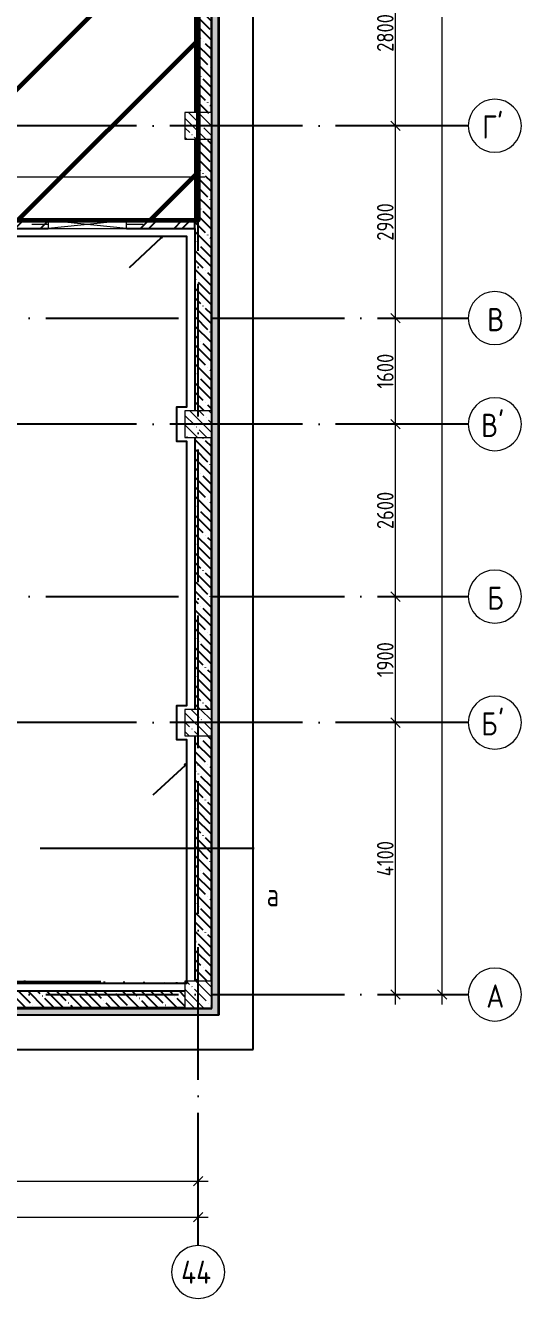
# Model space of a CAD drawing. Header units: millimetres. Extents: x -68946 to 288321, y -402657 to 324925.
# Drawn here: x 162902 to 170394, y 112638 to 131835 of the extents above; entities that cross this region are included whole.
import ezdxf

# ---------------------------------------------------------------- set-up
doc = ezdxf.new("R2010")
doc.units = ezdxf.units.MM
doc.linetypes.add('ADSK_Линия сетки', pattern=[2500, 2000, -250, 0, -250])
doc.layers.get('Defpoints').update_dxf_attribs({"color": 250})
for name, color, linetype, lineweight in [('3.4) ПТ-5         4 вып', 150, 'Continuous', 60), ('A-ANNO-DIMS', 250, 'Continuous', 9), ('A-AREA-BNDY', 7, 'Continuous', 5), ('A-DETL-1', 250, 'Continuous', 53), ('A-DETL-GENF', 250, 'Continuous', 9), ('A-DETL-GENF-1', 250, 'Continuous', 5), ('A-GENM-1', 250, 'Continuous', 5), ('A-GENM-2', 250, 'Continuous', 5), ('A-WALL', 250, 'Continuous', 9), ('A-WALL-1', 250, 'Continuous', 50), ('A-WALL-2', 250, 'Continuous', 5), ('A-WALL-3', 250, 'Continuous', 13), ('G-ANNO-SYMB-3', 250, 'Continuous', 9), ('G-ANNO-TEXT', 250, 'Continuous', 9), ('I-WALL', 7, 'Continuous', 9), ('I-WALL-1', 250, 'Continuous', 5), ('S-COLS-1', 250, 'Continuous', 5), ('S-COLS-2', 250, 'Continuous', 5), ('Оси', 250, 'Continuous', 9), ('Оси-1', 250, 'ADSK_Линия сетки', 9)]:
    doc.layers.add(name, color=color, linetype=linetype, lineweight=lineweight)
doc.layers.add('A-FLOR-PATT-1', color=7, linetype='Continuous', lineweight=5, true_color=0xffffff)
doc.layers.add('A-GLAZ-1', color=7, linetype='Continuous', lineweight=5, true_color=0x7f7f7f)
doc.styles.add('GOST Common', font='', dxfattribs={"width": 0.9, "height": 350})
doc.styles.add('GOST Common_1', font='', dxfattribs={"width": 0.9, "height": 250})
doc.styles.add('А3', font='ГОСТ тип А.ttf')
doc.styles.get('GOST Common').set_extended_font_data('GOST Common')
doc.styles.get('GOST Common_1').set_extended_font_data('GOST Common')
doc.dimstyles.new('ADSK_Основной_2_5_мм', dxfattribs={"dimscale": 304.8, "dimtxt": 0.824897, "dimasz": 0.463911, "dimexe": 0.492126, "dimexo": 0.001615, "dimgap": 0.098425, "dimtad": 1, "dimdec": 0, "dimlfac": 304.8, "dimdsep": 46, "dimtxsty": 'GOST Common_1', "dimblk1": 'OBLIQUE', "dimblk2": 'OBLIQUE', "dimsah": 1, "dimcen": 0.09, "dimdle": 0.492126, "dimazin": 0, "dimtfac": 1, "dimtdec": 4, "dimtix": 1, "dimtmove": 0, "dimatfit": 3, "dimfxl": 1, "dimtvp": 1, "dimtolj": 1, "dimtzin": 0, "dimlwd": 9, "dimlwe": 9, "dimarcsym": 2})
pattern_1 = [(135, (12755.58, 117197.27), (-142.5612, -142.5612), []), (135, (12898.14, 117197.27), (-142.5612, -142.5612), [252.016, -50.403, 3.353, -47.05])]
pattern_2 = [(0, (12755.58, 117197.27), (120.968, 69.841), [80.645, -161.29]), (120, (12755.58, 117197.27), (-120.96808, 69.84086), [80.645, -161.29]), (60, (12755.58, 117197.27), (-8e-05, 139.68186), [0, -161.29, 80.645, 0])]

# ---------------------------------------------------------------- blocks, each defined once
blk = doc.blocks.new('BSC_Колонна _Прямоугольная - 400x400-V18-АР1_Маркировочный план подвала_ Блок 2_ 3')
at = {"layer": 'S-COLS-1'}
h = blk.add_hatch(dxfattribs=at)
h.set_pattern_fill('FP_28', color=256, style=0, pattern_type=2)
h.set_pattern_definition([(135, (-152750, -25), (-142.56192, -142.56192), []), (135, (-152607.44, -25), (-142.56192, -142.56192), [252.016, -50.403, 3.353, -47.05])])
h.paths.add_polyline_path([(200, -200), (200, 200), (-200, 200), (-200, -200)])
at = {"layer": 'S-COLS-2'}
for p, q in [((200, 200), (-200, 200)), ((-200, 200), (-200, -200)), ((200, -200), (200, 200)), ((-200, -200), (200, -200))]:
    blk.add_line(p, q, dxfattribs=at)
blk = doc.blocks.new('BSC_Колонна _Прямоугольная - 400x400-V79-АР1_Маркировочный план подвала_ Блок 2_ 3')
at = {"layer": 'S-COLS-1'}
h = blk.add_hatch(dxfattribs=at)
h.set_pattern_fill('FP_89', color=256, style=0, pattern_type=2)
h.set_pattern_definition([(135, (-152750, -4125), (-142.56192, -142.56192), []), (135, (-152607.44, -4125), (-142.56192, -142.56192), [252.016, -50.403, 3.353, -47.05])])
h.paths.add_polyline_path([(200, -200), (200, 200), (-200, 200), (-200, -200)])
at = {"layer": 'S-COLS-2'}
for p, q in [((200, 200), (-200, 200)), ((-200, 200), (-200, -200)), ((200, -200), (200, 200)), ((-200, -200), (200, -200))]:
    blk.add_line(p, q, dxfattribs=at)
blk = doc.blocks.new('BSC_Колонна _Прямоугольная - 400x400-V80-АР1_Маркировочный план подвала_ Блок 2_ 3')
at = {"layer": 'S-COLS-1'}
h = blk.add_hatch(dxfattribs=at)
h.set_pattern_fill('FP_90', color=256, style=0, pattern_type=2)
h.set_pattern_definition([(135, (-152749.81, -8625), (-142.56192, -142.56192), []), (135, (-152607.25, -8625), (-142.56192, -142.56192), [252.016, -50.403, 3.353, -47.05])])
h.paths.add_polyline_path([(200, -200), (200, 200), (-200, 200), (-200, -200)])
at = {"layer": 'S-COLS-2'}
for p, q in [((200, 200), (-200, 200)), ((-200, 200), (-200, -200)), ((200, -200), (200, 200)), ((-200, -200), (200, -200))]:
    blk.add_line(p, q, dxfattribs=at)
blk = doc.blocks.new('BSC_Колонна _Прямоугольная - 400x400-V83-АР1_Маркировочный план подвала_ Блок 2_ 3')
at = {"layer": 'S-COLS-1'}
h = blk.add_hatch(dxfattribs=at)
h.set_pattern_fill('FP_93', color=256, style=0, pattern_type=2)
h.set_pattern_definition([(135, (-152749.81, -13125), (-142.56192, -142.56192), []), (135, (-152607.25, -13125), (-142.56192, -142.56192), [252.016, -50.403, 3.353, -47.05])])
h.paths.add_polyline_path([(200, -200), (200, 200), (-200, 200), (-200, -200)])
at = {"layer": 'S-COLS-2'}
for p, q in [((200, 200), (-200, 200)), ((-200, 200), (-200, -200)), ((200, -200), (200, 200)), ((-200, -200), (200, -200))]:
    blk.add_line(p, q, dxfattribs=at)
blk = doc.blocks.new('_Wn_-As_OpeningMEP_wall__Rectangular - _Wn_-As_OpeningMEP_wall__Rectangular-41028853-АР1_Маркировочный план подвала_ Блок 2_ 3')
at = {"layer": 'A-DETL-GENF'}
for p, q in [((590, 60), (-590, 60)), ((-590, 60), (-590, -60)), ((590, -60), (590, 60)), ((-590, -60), (590, -60))]:
    blk.add_line(p, q, dxfattribs=at)
at = {"layer": 'A-DETL-GENF-1'}
for p, q in [((590, -60), (-590, 60)), ((590, 60), (-590, -60)), ((-590, 60), (-590, -60)), ((590, -60), (590, 60))]:
    blk.add_line(p, q, dxfattribs=at)
blk = doc.blocks.new('Ом_Перемычка из уголков - A1-1_18-32789011-АР1_Маркировочный план подвала_ Блок 2_ 3')
at = {"layer": 'A-GENM-2'}
for p, q in [((-715, 0), (-465, 0)), ((715, 0), (965, 0))]:
    blk.add_line(p, q, dxfattribs=at)
blk = doc.blocks.new('Ось сетки - Круг_Ø8 мм-39983606-АР1_Маркировочный план подвала_ Блок 2_ 3')
at = {"layer": 'Оси'}
for start, end in [(360, 180), (180, 360)]:
    blk.add_arc((0, 0), 4, start, end, dxfattribs=at)
blk = doc.blocks.new('_Oblique')
at = {"color": 0, "linetype": 'ByBlock', "lineweight": -2}
blk.add_line((-0.5, -0.5), (0.5, 0.5), dxfattribs=at)
blk = doc.blocks.new('*D5692')
at = {"layer": 'A-ANNO-DIMS', "color": 0, "lineweight": 9, "transparency": 16777216}
for p, q in [((158006, 114509), (158006, 114260)), ((165506, 114509), (165506, 114260)), ((157856, 114410), (165656, 114410))]:
    blk.add_line(p, q, dxfattribs=at)
at = {"layer": 'Defpoints', "color": 0, "transparency": 16777216}
for p in [(158006, 114510), (165506, 114510), (165506, 114410)]:
    blk.add_point(p, dxfattribs=at)
at = {"layer": 'A-ANNO-DIMS', "color": 0, "lineweight": 9, "transparency": 16777216, "xscale": 141.4, "yscale": 141.4, "zscale": 141.4, "rotation": 180}
blk.add_blockref('_Oblique', (158006, 114410), dxfattribs=at)
at = {"layer": 'A-ANNO-DIMS', "color": 0, "lineweight": 9, "transparency": 16777216, "xscale": 141.4, "yscale": 141.4, "zscale": 141.4}
blk.add_blockref('_Oblique', (165506, 114410), dxfattribs=at)
at = {"layer": 'A-ANNO-DIMS', "color": 0, "lineweight": 25, "transparency": 16777216, "insert": (161756, 114565), "char_height": 251.4, "width": 756.84, "attachment_point": 5, "style": 'А3'}
blk.add_mtext('\\A1;7500', dxfattribs=at)
blk = doc.blocks.new('*D5602')
at = {"layer": 'A-ANNO-DIMS', "color": 0, "lineweight": 9, "transparency": 16777216}
for p, q in [((169181, 117072), (169181, 176122)), ((169081, 175972), (169331, 175972)), ((169081, 117222), (169331, 117222))]:
    blk.add_line(p, q, dxfattribs=at)
at = {"layer": 'Defpoints', "color": 0, "transparency": 16777216}
for p in [(169081, 175972), (169181, 175972), (169081, 117222)]:
    blk.add_point(p, dxfattribs=at)
at = {"layer": 'A-ANNO-DIMS', "color": 0, "lineweight": 9, "transparency": 16777216, "xscale": 141.4, "yscale": 141.4, "zscale": 141.4}
for p, rotation in [((169181, 175972), 90), ((169181, 117222), 270)]:
    blk.add_blockref('_Oblique', p, dxfattribs=dict(at, rotation=rotation))
at = {"layer": 'A-ANNO-DIMS', "color": 0, "lineweight": 25, "transparency": 16777216, "insert": (169025, 146597), "char_height": 251.4, "width": 946.05, "attachment_point": 5, "rotation": 90, "style": 'А3'}
blk.add_mtext('\\A1;58750', dxfattribs=at)
blk = doc.blocks.new('*D5603')
at = {"layer": 'A-ANNO-DIMS', "color": 0, "lineweight": 9, "transparency": 16777216}
for p, q in [((168381, 121322), (168631, 121322)), ((168481, 117072), (168481, 121472)), ((168381, 117222), (168631, 117222))]:
    blk.add_line(p, q, dxfattribs=at)
at = {"layer": 'Defpoints', "color": 0, "transparency": 16777216}
for p in [(168381, 121322), (168481, 121322), (168381, 117222)]:
    blk.add_point(p, dxfattribs=at)
at = {"layer": 'A-ANNO-DIMS', "color": 0, "lineweight": 9, "transparency": 16777216, "xscale": 141.4, "yscale": 141.4, "zscale": 141.4}
for p, rotation in [((168481, 121322), 90), ((168481, 117222), 270)]:
    blk.add_blockref('_Oblique', p, dxfattribs=dict(at, rotation=rotation))
at = {"layer": 'A-ANNO-DIMS', "color": 0, "lineweight": 25, "transparency": 16777216, "insert": (168325, 119272), "char_height": 251.4, "width": 726.16, "attachment_point": 5, "rotation": 90, "style": 'А3'}
blk.add_mtext('\\A1;4100', dxfattribs=at)
blk = doc.blocks.new('*D5604')
at = {"layer": 'A-ANNO-DIMS', "color": 0, "lineweight": 9, "transparency": 16777216}
for p, q in [((168481, 121172), (168481, 123372)), ((168381, 123222), (168631, 123222)), ((168381, 121322), (168631, 121322))]:
    blk.add_line(p, q, dxfattribs=at)
at = {"layer": 'Defpoints', "color": 0, "transparency": 16777216}
for p in [(168381, 123222), (168481, 123222), (168381, 121322)]:
    blk.add_point(p, dxfattribs=at)
at = {"layer": 'A-ANNO-DIMS', "color": 0, "lineweight": 9, "transparency": 16777216, "xscale": 141.4, "yscale": 141.4, "zscale": 141.4}
for p, rotation in [((168481, 123222), 90), ((168481, 121322), 270)]:
    blk.add_blockref('_Oblique', p, dxfattribs=dict(at, rotation=rotation))
at = {"layer": 'A-ANNO-DIMS', "color": 0, "lineweight": 25, "transparency": 16777216, "insert": (168325, 122272), "char_height": 251.4, "width": 700.59, "attachment_point": 5, "rotation": 90, "style": 'А3'}
blk.add_mtext('\\A1;1900', dxfattribs=at)
blk = doc.blocks.new('*D5605')
at = {"layer": 'A-ANNO-DIMS', "color": 0, "lineweight": 9, "transparency": 16777216}
for p, q in [((168481, 123072), (168481, 125972)), ((168381, 125822), (168631, 125822)), ((168381, 123222), (168631, 123222))]:
    blk.add_line(p, q, dxfattribs=at)
at = {"layer": 'Defpoints', "color": 0, "transparency": 16777216}
for p in [(168381, 125822), (168481, 125822), (168381, 123222)]:
    blk.add_point(p, dxfattribs=at)
at = {"layer": 'A-ANNO-DIMS', "color": 0, "lineweight": 9, "transparency": 16777216, "xscale": 141.4, "yscale": 141.4, "zscale": 141.4}
for p, rotation in [((168481, 125822), 90), ((168481, 123222), 270)]:
    blk.add_blockref('_Oblique', p, dxfattribs=dict(at, rotation=rotation))
at = {"layer": 'A-ANNO-DIMS', "color": 0, "lineweight": 25, "transparency": 16777216, "insert": (168325, 124522), "char_height": 251.4, "width": 756.84, "attachment_point": 5, "rotation": 90, "style": 'А3'}
blk.add_mtext('\\A1;2600', dxfattribs=at)
blk = doc.blocks.new('*D5606')
at = {"layer": 'A-ANNO-DIMS', "color": 0, "lineweight": 9, "transparency": 16777216}
for p, q in [((168481, 125672), (168481, 127572)), ((168381, 127422), (168631, 127422)), ((168381, 125822), (168631, 125822))]:
    blk.add_line(p, q, dxfattribs=at)
at = {"layer": 'Defpoints', "color": 0, "transparency": 16777216}
for p in [(168381, 127422), (168481, 127422), (168381, 125822)]:
    blk.add_point(p, dxfattribs=at)
at = {"layer": 'A-ANNO-DIMS', "color": 0, "lineweight": 9, "transparency": 16777216, "xscale": 141.4, "yscale": 141.4, "zscale": 141.4}
for p, rotation in [((168481, 127422), 90), ((168481, 125822), 270)]:
    blk.add_blockref('_Oblique', p, dxfattribs=dict(at, rotation=rotation))
at = {"layer": 'A-ANNO-DIMS', "color": 0, "lineweight": 25, "transparency": 16777216, "insert": (168325, 126622), "char_height": 251.4, "width": 700.59, "attachment_point": 5, "rotation": 90, "style": 'А3'}
blk.add_mtext('\\A1;1600', dxfattribs=at)
blk = doc.blocks.new('*D5607')
at = {"layer": 'A-ANNO-DIMS', "color": 0, "lineweight": 9, "transparency": 16777216}
for p, q in [((168481, 127272), (168481, 130472)), ((168381, 130322), (168631, 130322)), ((168381, 127422), (168631, 127422))]:
    blk.add_line(p, q, dxfattribs=at)
at = {"layer": 'Defpoints', "color": 0, "transparency": 16777216}
for p in [(168381, 130322), (168481, 130322), (168381, 127422)]:
    blk.add_point(p, dxfattribs=at)
at = {"layer": 'A-ANNO-DIMS', "color": 0, "lineweight": 9, "transparency": 16777216, "xscale": 141.4, "yscale": 141.4, "zscale": 141.4}
for p, rotation in [((168481, 130322), 90), ((168481, 127422), 270)]:
    blk.add_blockref('_Oblique', p, dxfattribs=dict(at, rotation=rotation))
at = {"layer": 'A-ANNO-DIMS', "color": 0, "lineweight": 25, "transparency": 16777216, "insert": (168325, 128872), "char_height": 251.4, "width": 756.84, "attachment_point": 5, "rotation": 90, "style": 'А3'}
blk.add_mtext('\\A1;2900', dxfattribs=at)
blk = doc.blocks.new('*D5608')
at = {"layer": 'A-ANNO-DIMS', "color": 0, "lineweight": 9, "transparency": 16777216}
for p, q in [((168481, 130172), (168481, 133272)), ((168381, 133122), (168631, 133122)), ((168381, 130322), (168631, 130322))]:
    blk.add_line(p, q, dxfattribs=at)
at = {"layer": 'Defpoints', "color": 0, "transparency": 16777216}
for p in [(168381, 133122), (168481, 133122), (168381, 130322)]:
    blk.add_point(p, dxfattribs=at)
at = {"layer": 'A-ANNO-DIMS', "color": 0, "lineweight": 9, "transparency": 16777216, "xscale": 141.4, "yscale": 141.4, "zscale": 141.4}
for p, rotation in [((168481, 133122), 90), ((168481, 130322), 270)]:
    blk.add_blockref('_Oblique', p, dxfattribs=dict(at, rotation=rotation))
at = {"layer": 'A-ANNO-DIMS', "color": 0, "lineweight": 25, "transparency": 16777216, "insert": (168325, 131722), "char_height": 251.4, "width": 756.84, "attachment_point": 5, "rotation": 90, "style": 'А3'}
blk.add_mtext('\\A1;2800', dxfattribs=at)
blk = doc.blocks.new('*D5657')
at = {"layer": 'A-ANNO-DIMS', "color": 0, "lineweight": 9, "transparency": 16777216}
for p, q in [((81756, 113866), (165656, 113866)), ((81906, 113965), (81906, 113716)), ((165506, 113965), (165506, 113716))]:
    blk.add_line(p, q, dxfattribs=at)
at = {"layer": 'Defpoints', "color": 0, "transparency": 16777216}
for p in [(81906, 113966), (165506, 113966), (165506, 113866)]:
    blk.add_point(p, dxfattribs=at)
at = {"layer": 'A-ANNO-DIMS', "color": 0, "lineweight": 9, "transparency": 16777216, "xscale": 141.4, "yscale": 141.4, "zscale": 141.4, "rotation": 180}
blk.add_blockref('_Oblique', (81906, 113866), dxfattribs=at)
at = {"layer": 'A-ANNO-DIMS', "color": 0, "lineweight": 9, "transparency": 16777216, "xscale": 141.4, "yscale": 141.4, "zscale": 141.4}
blk.add_blockref('_Oblique', (165506, 113866), dxfattribs=at)
at = {"layer": 'A-ANNO-DIMS', "color": 0, "lineweight": 25, "transparency": 16777216, "insert": (123706, 114021), "char_height": 251.4, "width": 946.05, "attachment_point": 5, "style": 'А3'}
blk.add_mtext('\\A1;83600', dxfattribs=at)
blk = doc.blocks.new('*D5540')
at = {"layer": 'A-ANNO-DIMS', "color": 0, "lineweight": 9, "transparency": 16777216}
for p, q in [((157806, 128893), (157806, 129701)), ((165456, 129651), (165456, 129401)), ((157656, 129551), (165606, 129551))]:
    blk.add_line(p, q, dxfattribs=at)
at = {"layer": 'Defpoints', "color": 0, "transparency": 16777216}
for p in [(165456, 129651), (165456, 129551), (157806, 128892)]:
    blk.add_point(p, dxfattribs=at)
at = {"layer": 'A-ANNO-DIMS', "color": 0, "lineweight": 9, "transparency": 16777216, "xscale": 141.4, "yscale": 141.4, "zscale": 141.4, "rotation": 180}
blk.add_blockref('_Oblique', (157806, 129551), dxfattribs=at)
at = {"layer": 'A-ANNO-DIMS', "color": 0, "lineweight": 9, "transparency": 16777216, "xscale": 141.4, "yscale": 141.4, "zscale": 141.4}
blk.add_blockref('_Oblique', (165456, 129551), dxfattribs=at)
at = {"layer": 'A-ANNO-DIMS', "color": 0, "lineweight": 25, "transparency": 16777216, "insert": (161631, 129707), "char_height": 251.4, "width": 756.84, "attachment_point": 5, "style": 'А3'}
blk.add_mtext('\\A1;7650', dxfattribs=at)

msp = doc.modelspace()

# ---------------------------------------------------------------- hatches: boundary and pattern name
at = {"layer": '3.4) ПТ-5         4 вып'}
h = msp.add_hatch(dxfattribs=at)
h.set_pattern_fill('ANSI31', color=256, scale=444)
h.paths.add_polyline_path([(165505.5794, 175922.2725), (153204.5565, 175922.2725), (153204.5565, 167092.2731), (149255.5794, 167092.2731), (149255.5784, 175522.2725), (135005.5883, 175522.2725), (135005.5883, 173822.2731), (130555.579, 173822.2731), (130555.579, 175522.2731), (121455.5793, 175522.2731), (121455.5793, 175716.2262), (106155.5788, 175716.2262), (106155.5788, 166612.2956), (110205.5784, 166612.2956), (110205.5784, 156972.2956), (113915.5784, 156952.2731), (113915.5784, 153345.7592), (117855.579, 153345.7592), (117855.579, 136622.2725), (127015.579, 136622.2725), (127015.579, 133327.2725), (128505.579, 133322.2725), (128505.579, 127472.2731), (133700.8917, 127472.2731), (133700.8917, 142722.2735), (146655.5784, 142722.2735), (146655.5784, 139012.2735), (149375.5784, 139012.2735), (149375.5784, 130197.2725), (153220.5784, 130197.2725), (153220.5784, 117287.2731), (157805.5794, 117272.2731), (157805.5784, 128892.2731), (165505.5794, 128892.2731)])
h.paths.add_polyline_path([(131455.5794, 162522.2404), (131855.5794, 162522.2404), (131855.5794, 145322.2729), (131455.5794, 145322.2729)], flags=16)
h.paths.add_polyline_path([(137205.5784, 162322.241), (137205.5784, 162522.2404), (153005.5784, 162522.2404), (153005.5784, 162522.241), (153205.5784, 162522.241), (153205.5784, 145322.2725), (153005.5784, 145322.2725), (153005.5784, 150522.2404), (149255.5794, 150522.2404), (149255.5794, 150722.2404), (153005.5784, 150722.2404), (153005.5784, 154752.4235), (149255.5784, 154752.4235), (149255.5784, 154952.4235), (153005.5784, 154952.4235), (153005.5784, 159702.2731), (149055.5784, 159702.2731), (149055.5784, 159902.2731), (153005.5784, 159902.2731), (153005.5784, 162322.241)], flags=16)
h.paths.add_polyline_path([(136905.5789, 145522.2729), (149255.5784, 145522.2729), (149255.5784, 147472.2729), (152482.3145, 147472.2729), (152482.3145, 145322.2725), (149255.5784, 145322.2725), (136905.5789, 145322.2725)], flags=16)
h.paths.add_polyline_path([(149255.5784, 140862.2725), (153005.5774, 140862.2725), (153005.5774, 140662.2725), (149255.5784, 140662.2725)], flags=16)
h.paths.add_polyline_path([(157805.5794, 171022.3919), (158005.5794, 171022.3919), (158005.5794, 157922.2725), (157805.5794, 157922.2725)], flags=16)
at = {"layer": 'A-FLOR-PATT-1', "lineweight": 25}
h = msp.add_hatch(dxfattribs=at)
h.set_pattern_fill('FP_133', color=256, style=0, pattern_type=2)
h.set_pattern_definition([(90, (161690.57, 114114.67), (-300, 2e-14), []), (180, (161690.57, 114114.67), (-3e-14, -220.44), [])])
h.paths.add_polyline_path([(165305.5794, 117407.2731), (165305.5794, 117407.4384), (159460.5784, 117471.9415), (159460.5784, 117457.106), (158400.5784, 117457.106), (158400.5784, 117467.0023), (158325.5794, 117453.8269), (158325.5794, 117434.3562), (158214.7451, 117434.3562), (158145.9605, 117422.2725), (158205.5794, 117422.2725), (158205.5794, 117407.2731), (162404.6285, 117407.2731)])
at = {"layer": 'A-WALL', "lineweight": 25}
for points in [[(165705.5794, 117014.2731), (165713.5577, 117014.2731), (165713.5577, 176180.2725), (165705.5577, 176180.2725), (165705.5577, 117014.2731)], [(165705.5577, 117014.2731), (165705.5577, 117022.2725), (149255.6387, 117022.2731), (149255.6387, 117014.2731), (165305.5794, 117014.2731)]]:
    msp.add_hatch(color=256, dxfattribs=at).paths.add_polyline_path(points)
at = {"layer": 'A-WALL-2', "lineweight": 25}
h = msp.add_hatch(dxfattribs=at)
h.set_pattern_fill('FP_3', color=256, style=0, pattern_type=2)
h.set_pattern_definition(pattern_2)
h.paths.add_polyline_path([(165713.5577, 116914.2731), (165813.5577, 116914.2731), (165813.5577, 176280.2725), (165713.5577, 176280.2725), (165713.5577, 117014.2731)])
h = msp.add_hatch(dxfattribs=at)
h.set_pattern_fill('FP_3', color=256, style=0, pattern_type=2)
h.set_pattern_definition(pattern_2)
h.paths.add_polyline_path([(165705.5577, 116912.2731), (165713.5577, 116912.2731), (165713.5577, 117014.2731), (149247.6387, 117014.2731), (149247.6387, 116912.2731), (149255.6387, 116912.2731), (149255.6387, 116914.2731), (165705.5577, 116914.2731)])
at = {"layer": 'G-ANNO-TEXT', "lineweight": 25}
h = msp.add_hatch(color=256, dxfattribs=at)
edge = h.paths.add_edge_path()
edge.add_arc((164950.1583, 128641.9343), 25, 180, 540, ccw=False)
h = msp.add_hatch(color=256, dxfattribs=at)
edge = h.paths.add_edge_path()
edge.add_arc((165310.7064, 120687.1693), 25, 180, 540, ccw=False)
at = {"layer": 'I-WALL-1', "lineweight": 25}
h = msp.add_hatch(dxfattribs=at)
h.set_pattern_fill('FP_1', color=256, style=0, pattern_type=2)
h.set_pattern_definition(pattern_1)
h.paths.add_polyline_path([(165455.5577, 130522.2765), (165705.5577, 130522.2765), (165705.3913, 134622.2725), (165455.5577, 134622.2725)])
h = msp.add_hatch(dxfattribs=at)
h.set_pattern_fill('FP_1', color=256, style=0, pattern_type=2)
h.set_pattern_definition(pattern_1)
h.paths.add_polyline_path([(165705.5577, 126022.2765), (165705.3913, 130122.2765), (165455.5577, 130122.2765), (165455.5577, 126022.2765), (165705.3913, 126022.2765)])
h = msp.add_hatch(dxfattribs=at)
h.set_pattern_fill('FP_2', color=256, style=0, pattern_type=2)
h.set_pattern_definition([(45, (12755.58, 117197.27), (-251.4472, 251.4472), []), (45, (12755.58, 117578.27), (-251.4472, 251.4472), [])])
h.paths.add_polyline_path([(165455.5577, 128772.2731), (165455.5577, 128892.2731), (164425.5577, 128892.2731), (164425.5577, 128772.2731)])
h.paths.add_polyline_path([(162404.6285, 128772.2731), (163245.5577, 128772.2731), (163245.5577, 128892.2731), (158965.5784, 128892.2731), (158965.5784, 128772.2731), (159650.5628, 128772.2731)])
h.paths.add_polyline_path([(158435.5784, 128772.2731), (158435.5784, 128892.2731), (157805.5784, 128892.2731), (157805.5784, 128772.2731), (157925.5784, 128772.2731)])
h = msp.add_hatch(dxfattribs=at)
h.set_pattern_fill('FP_1', color=256, style=0, pattern_type=2)
h.set_pattern_definition(pattern_1)
h.paths.add_polyline_path([(165455.5577, 121522.2725), (165705.5577, 121522.2725), (165705.3913, 125622.2765), (165455.5577, 125622.2765), (165455.5577, 122138.0486)])
h = msp.add_hatch(dxfattribs=at)
h.set_pattern_fill('FP_1', color=256, style=0, pattern_type=2)
h.set_pattern_definition(pattern_1)
h.paths.add_polyline_path([(165705.5577, 117422.2725), (165705.5577, 121122.2725), (165455.5577, 121122.2725), (165455.5577, 117422.2725)])
h = msp.add_hatch(dxfattribs=at)
h.set_pattern_fill('FP_1', color=256, style=0, pattern_type=2)
h.set_pattern_definition(pattern_1)
h.paths.add_polyline_path([(165305.5784, 117022.2731), (165305.5784, 117272.2731), (158205.5784, 117272.2731), (158205.5784, 117022.2731), (162404.6285, 117022.2731)])

# ---------------------------------------------------------------- linework, layer by layer
at = {"lineweight": 25}
for p, q in [((164468.4713, 128186.4357), (164952.2443, 128637.2731)), ((164829.0193, 120231.6706), (165312.7924, 120682.5081))]:
    msp.add_line(p, q, dxfattribs=at)
at = {"layer": '3.4) ПТ-5         4 вып'}
msp.add_lwpolyline([(165505.5794, 175922.2725), (165505.5794, 128892.2731), (157805.5784, 128892.2731), (157805.5794, 117272.2731), (153220.5784, 117287.2731), (153220.5784, 130197.2725), (149375.5784, 130197.2725), (149375.5784, 139012.2735), (146655.5784, 139012.2735), (146655.5784, 142722.2735), (133700.8917, 142722.2735), (133700.8917, 127422.2725), (133700.8917, 127472.2731), (128505.579, 127472.2731), (128505.579, 133322.2725), (127015.579, 133327.2725), (127015.579, 136622.2725), (117855.579, 136622.2725), (117855.579, 153345.7592), (113915.5784, 153345.7592), (113915.5784, 156952.2731), (110205.5784, 156972.2956)], dxfattribs=at)
at = {"layer": 'A-AREA-BNDY', "lineweight": 25, "flags": 128}
msp.add_lwpolyline([(158265.5794, 117392.2731), (165335.5577, 117392.2731), (165335.5577, 121062.2725), (165185.5794, 121062.2725), (165185.5794, 121122.2725), (165185.5794, 121522.2725), (165185.5794, 121582.2725), (165335.5577, 121582.2725), (165335.5577, 125562.2765), (165185.3913, 125562.2765), (165185.3913, 125622.2765), (165185.3913, 126022.2765), (165185.3913, 126082.2765), (165335.5577, 126082.2765), (165335.5577, 128652.2731), (158045.5784, 128652.2731)], dxfattribs=at)
at = {"layer": 'A-DETL-1', "lineweight": 25}
for p, q in [((166335.5577, 116392.2731), (166335.5577, 176802.2725)), ((165815.5577, 176282.2725), (165815.5577, 116912.2731)), ((165815.5577, 116912.2731), (149145.6387, 116912.2731)), ((148625.6387, 116392.2731), (166335.5577, 116392.2731))]:
    msp.add_line(p, q, dxfattribs=at)
at = {"layer": 'A-WALL-1', "lineweight": 25}
for p, q in [((165813.5577, 116912.2731), (165813.5577, 176282.2725)), ((165713.5577, 117014.2731), (165713.5577, 176180.2725)), ((165455.5577, 134622.2725), (165455.5577, 130522.2765)), ((165705.5577, 134622.2725), (165705.5577, 121522.2725)), ((165705.5577, 130522.2765), (165705.5577, 134622.2725)), ((165455.5577, 130122.2765), (165455.5577, 128892.2731)), ((165705.5577, 126022.2765), (165705.5577, 130122.2765)), ((163245.5577, 128892.2731), (158965.5784, 128892.2731)), ((165455.5577, 128892.2731), (164425.5577, 128892.2731)), ((158965.5784, 128772.2731), (163245.5577, 128772.2731)), ((164425.5577, 128772.2731), (165455.5577, 128772.2731)), ((165455.5577, 128772.2731), (165455.5577, 126022.2765)), ((165455.5577, 125622.2765), (165455.5577, 121522.2725)), ((165705.5577, 121522.2725), (165705.5577, 125622.2765)), ((165455.5577, 121122.2725), (165455.5577, 117422.2725)), ((165705.5577, 121122.2725), (165705.5577, 117422.2725)), ((165705.5577, 117422.2725), (165705.5577, 121122.2725)), ((165305.5784, 117272.2731), (158205.5784, 117272.2731)), ((149145.6387, 116914.2731), (165815.5577, 116914.2731)), ((149247.6387, 117014.2731), (165713.5577, 117014.2731)), ((165305.5794, 117022.2731), (149255.6387, 117022.2731)), ((165713.5577, 116914.2731), (165713.5577, 116912.2731))]:
    msp.add_line(p, q, dxfattribs=at)
at = {"layer": 'A-WALL-3', "lineweight": 25}
msp.add_line((165455.5577, 128772.2731), (165455.5577, 128892.2731), dxfattribs=at)
at = {"layer": 'G-ANNO-SYMB-3', "lineweight": 25}
msp.add_line((163123.6675, 119430.8492), (166350.9021, 119430.8492), dxfattribs=at)
at = {"layer": 'I-WALL', "lineweight": 25}
for p, q in [((165335.5577, 128652.2731), (158045.5784, 128652.2731)), ((165335.5577, 126142.2765), (165335.5577, 128652.2731)), ((165320.5577, 126142.2765), (165335.5577, 126142.2765)), ((165335.5577, 125502.2765), (165320.5577, 125502.2765)), ((165335.5577, 121642.2725), (165335.5577, 125502.2765)), ((165320.5577, 121642.2725), (165335.5577, 121642.2725)), ((165335.5577, 121002.2725), (165320.5577, 121002.2725)), ((165335.5577, 117542.2725), (165335.5577, 121002.2725)), ((165320.5577, 117542.2725), (165335.5577, 117542.2725)), ((158325.5794, 117392.2731), (165185.5794, 117392.2731)), ((165185.5794, 117392.2731), (165185.5794, 117407.2731))]:
    msp.add_line(p, q, dxfattribs=at)
at = {"layer": 'Оси-1', "lineweight": 25}
for p, q in [((165505.5794, 113438.4326), (165505.5794, 178399.2771)), ((169576.458, 130322.3919), (112075.5784, 130322.3919)), ((78205.6799, 127422.2725), (169576.458, 127422.2725)), ((169576.458, 125822.3322), (112075.5784, 125822.3322)), ((78205.6799, 123222.2725), (169576.458, 123222.2725)), ((169576.458, 121322.3919), (112075.5784, 121322.3919)), ((78205.6799, 117222.2725), (169576.458, 117222.2725))]:
    msp.add_line(p, q, dxfattribs=at)

# ---------------------------------------------------------------- block references
at = {"layer": 'A-GENM-1', "lineweight": 25, "rotation": 180}
msp.add_blockref('Ом_Перемычка из уголков - A1-1_18-32789011-АР1_Маркировочный план подвала_ Блок 2_ 3', (163960.5577, 128832.2731), dxfattribs=at)
at = {"layer": 'A-GLAZ-1', "lineweight": 25}
msp.add_blockref('_Wn_-As_OpeningMEP_wall__Rectangular - _Wn_-As_OpeningMEP_wall__Rectangular-41028853-АР1_Маркировочный план подвала_ Блок 2_ 3', (163835.5577, 128832.2731), dxfattribs=at)
at = {"layer": 'S-COLS-2', "lineweight": 25}
for name, p in [('BSC_Колонна _Прямоугольная - 400x400-V83-АР1_Маркировочный план подвала_ Блок 2_ 3', (165505.3913, 130322.2765)), ('BSC_Колонна _Прямоугольная - 400x400-V80-АР1_Маркировочный план подвала_ Блок 2_ 3', (165505.3913, 125822.2765)), ('BSC_Колонна _Прямоугольная - 400x400-V79-АР1_Маркировочный план подвала_ Блок 2_ 3', (165505.5794, 121322.2725)), ('BSC_Колонна _Прямоугольная - 400x400-V18-АР1_Маркировочный план подвала_ Блок 2_ 3', (165505.5794, 117222.2725))]:
    msp.add_blockref(name, p, dxfattribs=at)
at = {"layer": 'Оси', "lineweight": 25, "xscale": 99.99999999999993, "yscale": 99.99999999999993, "zscale": 99.99999999999993}
for p, rotation in [((169976.458, 130322.3919), 89.99999999999982), ((169976.458, 127422.2725), 269.9999999999994), ((169976.458, 125822.3322), 89.99999999999982), ((169976.458, 123222.2725), 269.9999999999994), ((169976.458, 121322.3919), 89.99999999999982), ((169976.458, 117222.2725), 269.9999999999994)]:
    msp.add_blockref('Ось сетки - Круг_Ø8 мм-39983606-АР1_Маркировочный план подвала_ Блок 2_ 3', p, dxfattribs=dict(at, rotation=rotation))
msp.add_blockref('Ось сетки - Круг_Ø8 мм-39983606-АР1_Маркировочный план подвала_ Блок 2_ 3', (165505.5794, 113038.4326), dxfattribs=at)

# ---------------------------------------------------------------- texts
at = {"layer": 'G-ANNO-SYMB-3', "lineweight": 25, "insert": (166536.1385, 118903.155), "char_height": 350, "width": 275.7805, "attachment_point": 1, "style": 'GOST Common_1'}
msp.add_mtext('\\fGOST Common|b0|i0|c204|p34|;\\W.8;а', dxfattribs=at)
at = {"layer": 'Оси', "lineweight": 25, "char_height": 350, "attachment_point": 1, "style": 'GOST Common'}
for s, insert, width in [("\\fGOST Common|b0|i0|c204|p34|;\\W.9;'", (170012.2496, 130479.6175), 137.088562), ('\\fGOST Common|b0|i0|c204|p34|;\\W.9;Г', (169786.0309, 130479.6175), 274.177125), ('\\fGOST Common|b0|i0|c204|p34|;\\W.9;В', (169863.1351, 127574.8595), 310.253062), ('\\fGOST Common|b0|i0|c204|p34|;\\W.9;В', (169771.1809, 125979.5578), 310.253062), ("\\fGOST Common|b0|i0|c204|p34|;\\W.9;'", (170027.1652, 125979.5578), 137.088562), ('\\fGOST Common|b0|i0|c204|p34|;\\W.9;Б', (169863.1351, 123374.8595), 310.253062), ("\\fGOST Common|b0|i0|c204|p34|;\\W.9;'", (170027.1652, 121479.6175), 137.088562), ('\\fGOST Common|b0|i0|c204|p34|;\\W.9;Б', (169771.1809, 121479.6175), 310.253062), ('\\fGOST Common|b0|i0|c204|p34|;\\W.9;А', (169848.2851, 117374.8595), 346.329), ('44', (165248.6988, 113210.966), 620.506125)]:
    msp.add_mtext(s, dxfattribs=dict(at, insert=insert, width=width))

# ---------------------------------------------------------------- dimensions: what is measured, and where the dimension line sits
at = {"layer": 'A-ANNO-DIMS', "lineweight": 25}
for base, p1, p2, override, picture, middle in [((169180.8919, 175972.2725), (169080.907, 117222.2725), (169080.907, 175972.2725), {"dimlfac": 1, "dimpost": '<>', "dimtxsty": 'А3', "dimfxl": 58750}, '*D5602', (169025.1775, 146597.2725)), ((168480.8919, 133122.2725), (168380.907, 130322.3919), (168380.907, 133122.2725), {"dimlfac": 1, "dimpost": '<>', "dimtxsty": 'А3', "dimfxl": 2799.880666}, '*D5608', (168325.1775, 131722.3322)), ((168480.8919, 130322.3919), (168380.907, 127422.2725), (168380.907, 130322.3919), {"dimlfac": 1, "dimpost": '<>', "dimtxsty": 'А3', "dimfxl": 2900.119334}, '*D5607', (168325.1775, 128872.3322)), ((168480.8919, 127422.2725), (168380.907, 125822.3322), (168380.907, 127422.2725), {"dimlfac": 1, "dimpost": '<>', "dimtxsty": 'А3', "dimfxl": 1599.940333}, '*D5606', (168325.1775, 126622.3024)), ((168480.8919, 125822.3322), (168380.907, 123222.2725), (168380.907, 125822.3322), {"dimlfac": 1, "dimpost": '<>', "dimtxsty": 'А3', "dimfxl": 2600.059667}, '*D5605', (168325.1775, 124522.3024)), ((168480.8919, 123222.2725), (168380.907, 121322.3919), (168380.907, 123222.2725), {"dimlfac": 1, "dimpost": '<>', "dimtxsty": 'А3', "dimfxl": 1899.880666}, '*D5604', (168325.1775, 122272.3322)), ((168480.8919, 121322.3919), (168380.907, 117222.2725), (168380.907, 121322.3919), {"dimlfac": 1, "dimpost": '<>', "dimtxsty": 'А3', "dimfxl": 4100.119334}, '*D5603', (168325.1775, 119272.3322))]:
    dim = msp.add_linear_dim(base=base, p1=p1, p2=p2, angle=90, dimstyle='ADSK_Основной_2_5_мм', override=override, dxfattribs=at)
    dim.commit()
    dim.dimension.update_dxf_attribs({"geometry": picture, "text_midpoint": middle})
for base, p1, p2, override, picture, middle in [((165455.5577, 129551.139), (157805.5784, 128892.2731), (165455.5577, 129651.1239), {"dimlfac": 1, "dimpost": '<>', "dimtxsty": 'А3', "dimfxl": 7687.524763}, '*D5540', (161630.5681, 129706.8534)), ((165505.5794, 114409.7207), (158005.5794, 114509.7056), (165505.5794, 114509.7056), {"dimlfac": 1, "dimpost": '<>', "dimtxsty": 'А3', "dimfxl": 7500}, '*D5692', (161755.5794, 114565.4351)), ((165505.5794, 113865.7093), (81905.5784, 113965.6942), (165505.5794, 113965.6942), {"dimlfac": 1, "dimpost": '<>', "dimtxsty": 'А3', "dimfxl": 83600.001}, '*D5657', (123705.5789, 114021.4236))]:
    dim = msp.add_linear_dim(base=base, p1=p1, p2=p2, dimstyle='ADSK_Основной_2_5_мм', override=override, dxfattribs=at)
    dim.commit()
    dim.dimension.update_dxf_attribs({"geometry": picture, "text_midpoint": middle})

doc.saveas('drawing.dxf')
